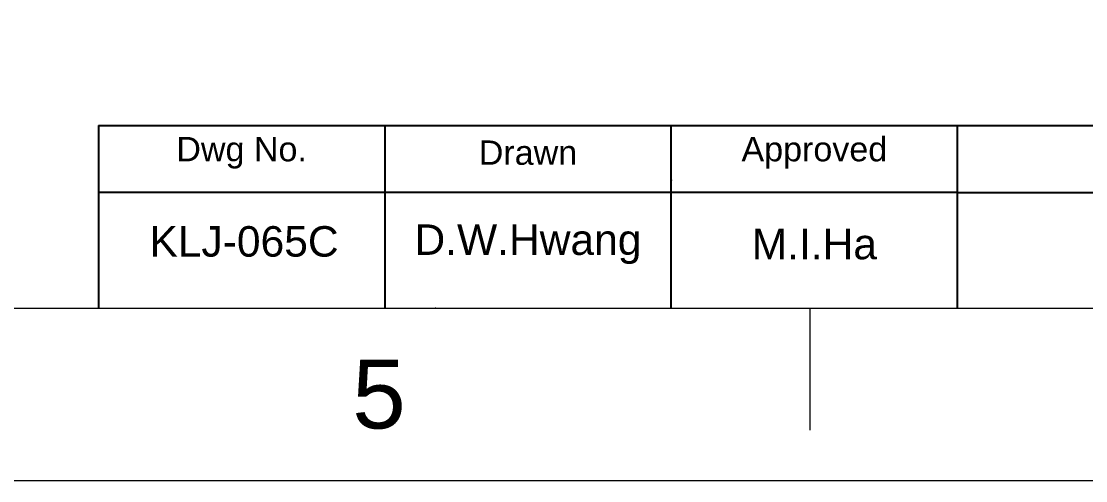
# Model space of a CAD drawing. Header units: millimetres. Extents: x 1243 to 1837, y -1232 to -812.
# Drawn here: x 1545.6 to 1633, y -1231.7 to -1194.1 of the extents above; entities that cross this region are included whole.
import ezdxf

# ---------------------------------------------------------------- set-up
doc = ezdxf.new("R2010")
doc.units = ezdxf.units.MM
doc.header["$LTSCALE"] = 0.1
doc.layers.get('0').update_dxf_attribs({"lineweight": 13})
doc.layers.add('DIM', color=3, linetype='Continuous', lineweight=9)
doc.layers.add('FORM', color=7, linetype='Continuous')
doc.layers.add('TEXT', color=2, linetype='Continuous')
doc.styles.get("Standard").update_dxf_attribs({"font": 'arial.ttf'})

msp = doc.modelspace()

# ---------------------------------------------------------------- linework, layer by layer
for p, q in [((1256.789, -1217.606), (1822.446, -1217.606)), ((1610.325, -1217.606), (1610.325, -1227.606))]:
    msp.add_line(p, q)
msp.add_point((1579.618, -1217.606))
at = {"layer": 'DIM', "color": 7}
msp.add_lwpolyline([(1242.648, -811.747), (1836.587, -811.747), (1836.587, -1231.747), (1242.648, -1231.747)], close=True, dxfattribs=at)
at = {"layer": 'FORM'}
for p, q in [((1551.946, -1202.606), (1822.446, -1202.606)), ((1551.946, -1202.606), (1551.946, -1217.606)), ((1575.446, -1202.606), (1575.446, -1217.606)), ((1598.946, -1217.606), (1598.946, -1202.606)), ((1622.446, -1217.606), (1622.446, -1202.606)), ((1622.446, -1208.106), (1551.946, -1208.106)), ((1622.446, -1208.106), (1762.446, -1208.106))]:
    msp.add_line(p, q, dxfattribs=at)
at = {"layer": 'TEXT'}
msp.add_point((1598.946, -1207.106), dxfattribs=at)

# ---------------------------------------------------------------- texts
at = {"insert": (1574.971, -1224.677), "char_height": 5.657, "attachment_point": 5}
msp.add_mtext_dynamic_manual_height_columns('5', width=50, gutter_width=12.5, heights=[0], dxfattribs=at)
at = {"layer": 'TEXT', "attachment_point": 5}
for s, insert, char_height in [('Dwg No.', (1563.696, -1204.856), 2), ('Approved', (1610.696, -1204.856), 2), ('Drawn', (1587.196, -1204.856), 2), ('KLJ-065C', (1563.892, -1212.14), 2.5), ('D.W.Hwang', (1587.196, -1212.356), 2.5), ('M.I.Ha', (1610.696, -1212.356), 2.5)]:
    msp.add_mtext_dynamic_manual_height_columns(s, width=23.5, gutter_width=12.5, heights=[0], dxfattribs=dict(at, insert=insert, char_height=char_height))

doc.saveas('drawing.dxf')
